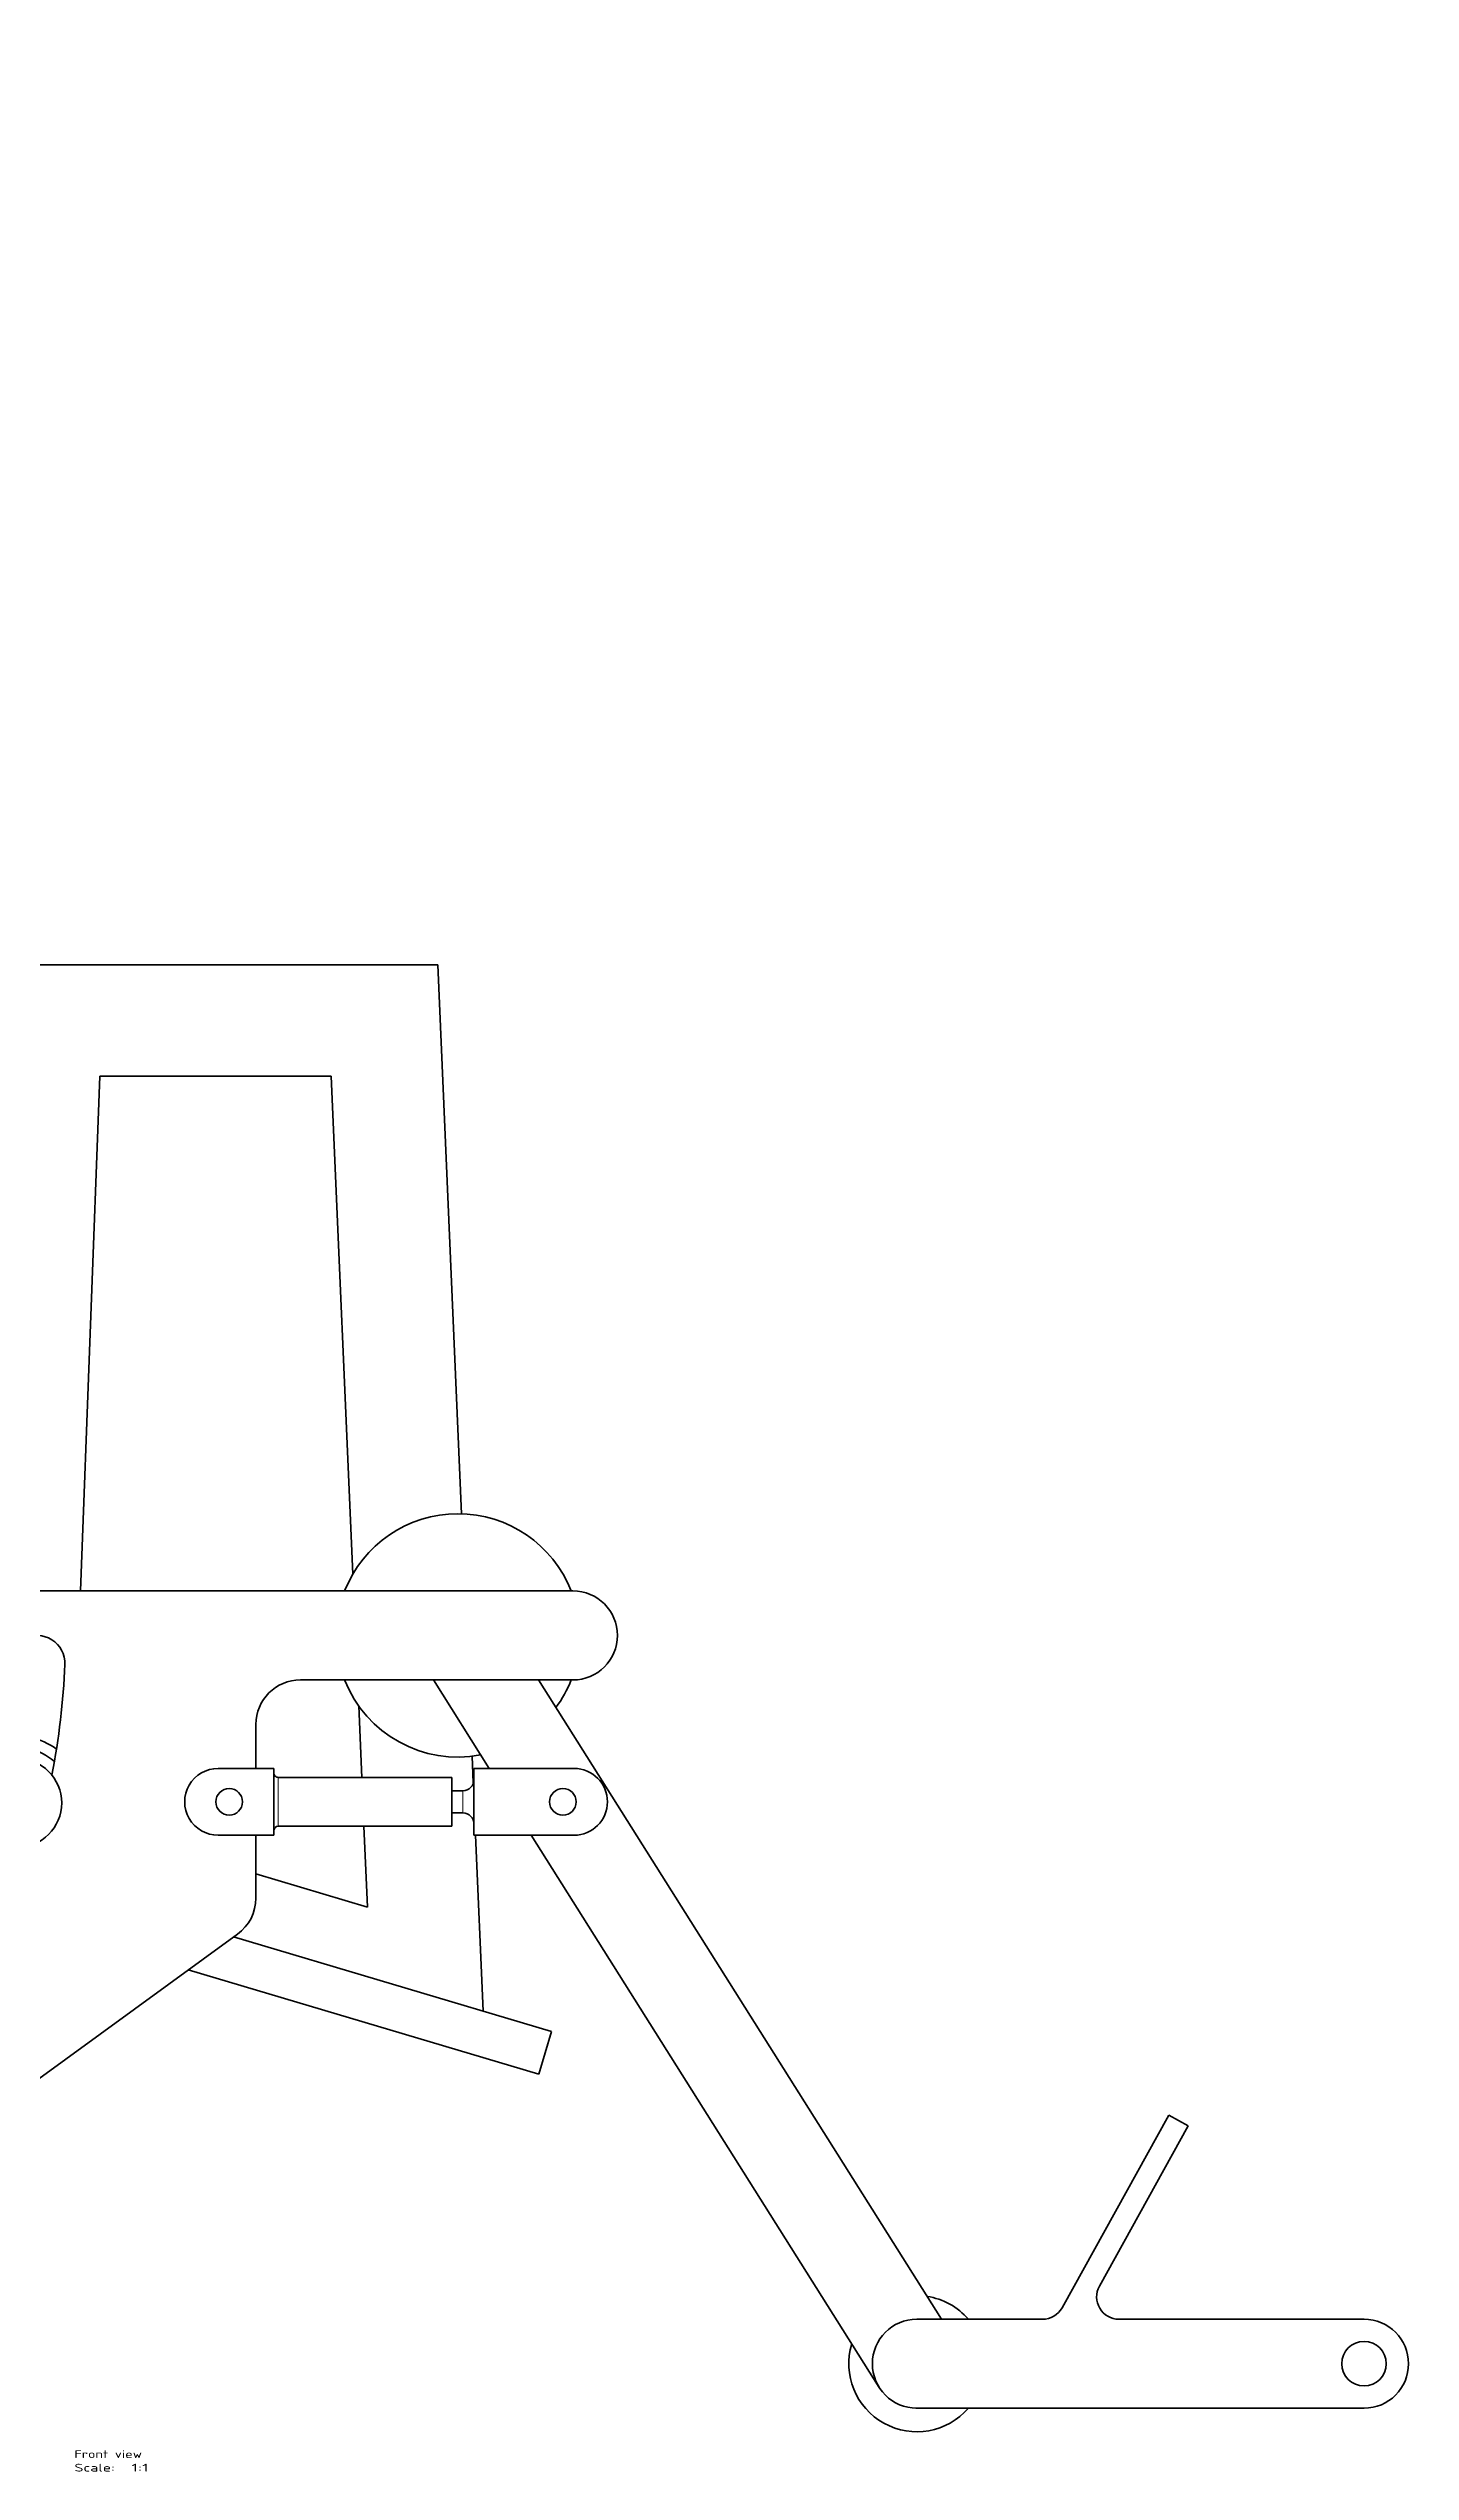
# Model space of a CAD drawing. Extents: x -1303 to 5084, y -25 to 1462.
# Drawn here: x 820 to 1432, y 373 to 1462 of the extents above; entities that cross this region are included whole.
import ezdxf
from ezdxf.enums import TextEntityAlignment as Align

# ---------------------------------------------------------------- set-up
doc = ezdxf.new("R2010")
doc.units = 0
doc.layers.get('0').update_dxf_attribs({"lineweight": 13})
doc.styles.get("Standard").update_dxf_attribs({"font": 'isocp.shx'})

# ---------------------------------------------------------------- blocks, each defined once
blk = doc.blocks.new('BLOCK15')
at = {"color": 7, "lineweight": 13}
for s, p, p2 in [('Front view', (327.6, -369.8), (358, -369.8)), ('Scale:', (327.6, -375.9), (345.8, -375.9)), ('  1:1', (345.8, -375.9), (361, -375.9))]:
    blk.add_text(s, height=3.5, dxfattribs=at).set_placement(p, p2, align=Align.FIT)
blk = doc.blocks.new('BLOCK16')
at = {"color": 7, "lineweight": 35}
for p, q in [((9.2, 33.2), (-233.3, 699.4)), ((-270.9, 685.7), (-14, -20)), ((280.2, 20), (290.9, 301.5)), ((490.9, 301.5), (290.9, 301.5)), ((490.9, 301.5), (501.6, 54.7)), ((330.3, 20), (339, 251.5)), ((339, 251.5), (443, 251.5)), ((443, 251.5), (452.8, 27.6)), ((551.7, 20), (28, 20)), ((291.1, 0), (10, 0)), ((3.4, -9.4), (99.6, -273.5)), ((89.8, -305.1), (-14, -20)), ((551.7, -20), (429.2, -20)), ((489, -20), (514.1, -59.8)), ((717.4, -307.4), (536.2, -20)), ((455.4, -31.6), (456.8, -63.8)), ((392.2, -59.8), (417.2, -59.8)), ((417.2, -89.8), (417.2, -59.8)), ((419.2, -63.8), (497.2, -63.8)), ((497.2, -85.8), (497.2, -65.2)), ((507.2, -59.8), (507.2, -89.8)), ((552.2, -59.8), (507.2, -59.8)), ((419.2, -85.8), (497.2, -85.8)), ((457.7, -85.8), (459.3, -122.1)), ((392.2, -89.8), (417.2, -89.8)), ((409.2, -118.1), (409.2, -89.8)), ((552.2, -89.8), (507.2, -89.8)), ((507.9, -89.8), (511.4, -168.9)), ((533, -89.8), (689.4, -338.1)), ((305.2, -107.6), (281.2, -100.4)), ((459.3, -122.1), (409.2, -107.2)), ((273.8, -119.1), (297.9, -126.3)), ((143.2, -321.5), (400.9, -134.3)), ((542, -178), (399.2, -135.5)), ((378.8, -150.3), (536.3, -197.2)), ((819.6, -215.7), (771.6, -302.3)), ((828.3, -220.5), (788.4, -292.6)), ((762.8, -307.4), (706.3, -307.4)), ((907.3, -307.4), (797.1, -307.4)), ((706.3, -347.4), (907.3, -347.4))]:
    blk.add_line(p, q, dxfattribs=at)
at = {"color": 7, "lineweight": 35, "ltscale": 0.495738}
blk.add_line((409.2, -59.8), (409.2, -40), dxfattribs=at)
at = {"color": 7, "lineweight": 35, "ltscale": 0.300751}
blk.add_line((506.4, -54.3), (506.9, -66.3), dxfattribs=at)
at = {"color": 7, "lineweight": 13, "ltscale": 0.033665}
blk.add_line((419.2, -65.2), (419.2, -63.8), dxfattribs=at)
at = {"color": 7, "lineweight": 13}
blk.add_line((419.2, -85.8), (419.2, -65.2), dxfattribs=at)
at = {"color": 7, "lineweight": 35, "ltscale": 0.033665}
blk.add_line((497.2, -65.2), (497.2, -63.8), dxfattribs=at)
at = {"color": 7, "lineweight": 35, "ltscale": 0.125}
for p, q in [((497.2, -69.8), (502.2, -69.8)), ((497.2, -79.8), (502.2, -79.8))]:
    blk.add_line(p, q, dxfattribs=at)
at = {"color": 7, "lineweight": 13, "ltscale": 0.184928}
blk.add_line((502.2, -77.2), (502.2, -69.8), dxfattribs=at)
at = {"color": 7, "lineweight": 13, "ltscale": 0.065072}
blk.add_line((502.2, -79.8), (502.2, -77.2), dxfattribs=at)
at = {"color": 7, "lineweight": 35, "ltscale": 0.5}
blk.add_line((536.3, -197.2), (542, -178), dxfattribs=at)
at = {"color": 7, "lineweight": 35, "ltscale": 0.25}
blk.add_line((828.3, -220.5), (819.6, -215.7), dxfattribs=at)
at = {"color": 7, "lineweight": 35}
for centre, radius in [((-252.1, 692.6), 10), ((0, 0), 9.95), ((301.9, -75.3), 20), ((397.2, -74.8), 6), ((547.2, -74.8), 6), ((907.3, -327.4), 10)]:
    blk.add_circle(centre, radius, dxfattribs=at)
for centre, radius, start, end in [((-252.1, 692.6), 20, 20, 200), ((500, 0), 54.7, 21.4464, 158.5536), ((28, 40), 20, 200, 270), ((551.7, 0), 20, 270, 450), ((0, 0), 10, 0, 290), ((0, 0), 10, 290, 360), ((310.8, -12.5), 12.5, 357.6977, 537.6977), ((0, 0), 291.1, 290, 360), ((0, 0), 298.6, 348.9353, 357.6977), ((0, 0), 323.6, 348.8196, 357.6977), ((429.2, -40), 20, 90, 180), ((500, 0), 54.7, 201.4464, 280.7722), ((500, 0), 54.7, 323.665, 338.5536), ((301.9, -75.3), 25, 47.9745, 108.0147), ((301.9, -75.3), 30, 53.8632, 103.1624), ((392.2, -74.8), 15, 90.0031, 270.0031), ((419.2, -61.8), 2, 180.0031, 270.0031), ((502.2, -64.8), 5, 270.0031, 359.8696), ((552.2, -74.8), 15, 270.0031, 450.0031), ((397.2, -74.8), 6, 270.0031, 450.0031), ((547.2, -74.8), 6, 270.0031, 450.0031), ((0, 0), 298.6, 292.3023, 343.0647), ((419.2, -87.8), 2, 90.0031, 180.0031), ((502.2, -84.8), 5, 0.1366, 90.0031), ((0, 0), 323.6, 292.3023, 343.1804), ((301.9, -75.3), 30, 228.8376, 278.1368), ((301.9, -75.3), 25, 223.9853, 284.0254), ((389.2, -118.1), 20, 306, 360), ((118.1, -287.8), 12.5, 112.3023, 292.3023), ((797.1, -297.4), 10, 151, 270), ((706.3, -327.4), 30.6, 40.8943, 81.3244), ((762.8, -297.4), 10, 270, 331), ((122.7, -293.2), 35, 200, 306), ((706.3, -327.4), 20, 90, 270), ((907.3, -327.4), 20, 270, 450), ((706.3, -327.4), 30.6, 163.1128, 319.1059), ((706.3, -327.4), 20, 268.4686, 270.0601)]:
    blk.add_arc(centre, radius, start, end, dxfattribs=at)

msp = doc.modelspace()

# ---------------------------------------------------------------- block references
at = {"lineweight": 0}
for name in ['BLOCK16', 'BLOCK15']:
    msp.add_blockref(name, (503.6, 748.9), dxfattribs=at)

doc.saveas('drawing.dxf')
